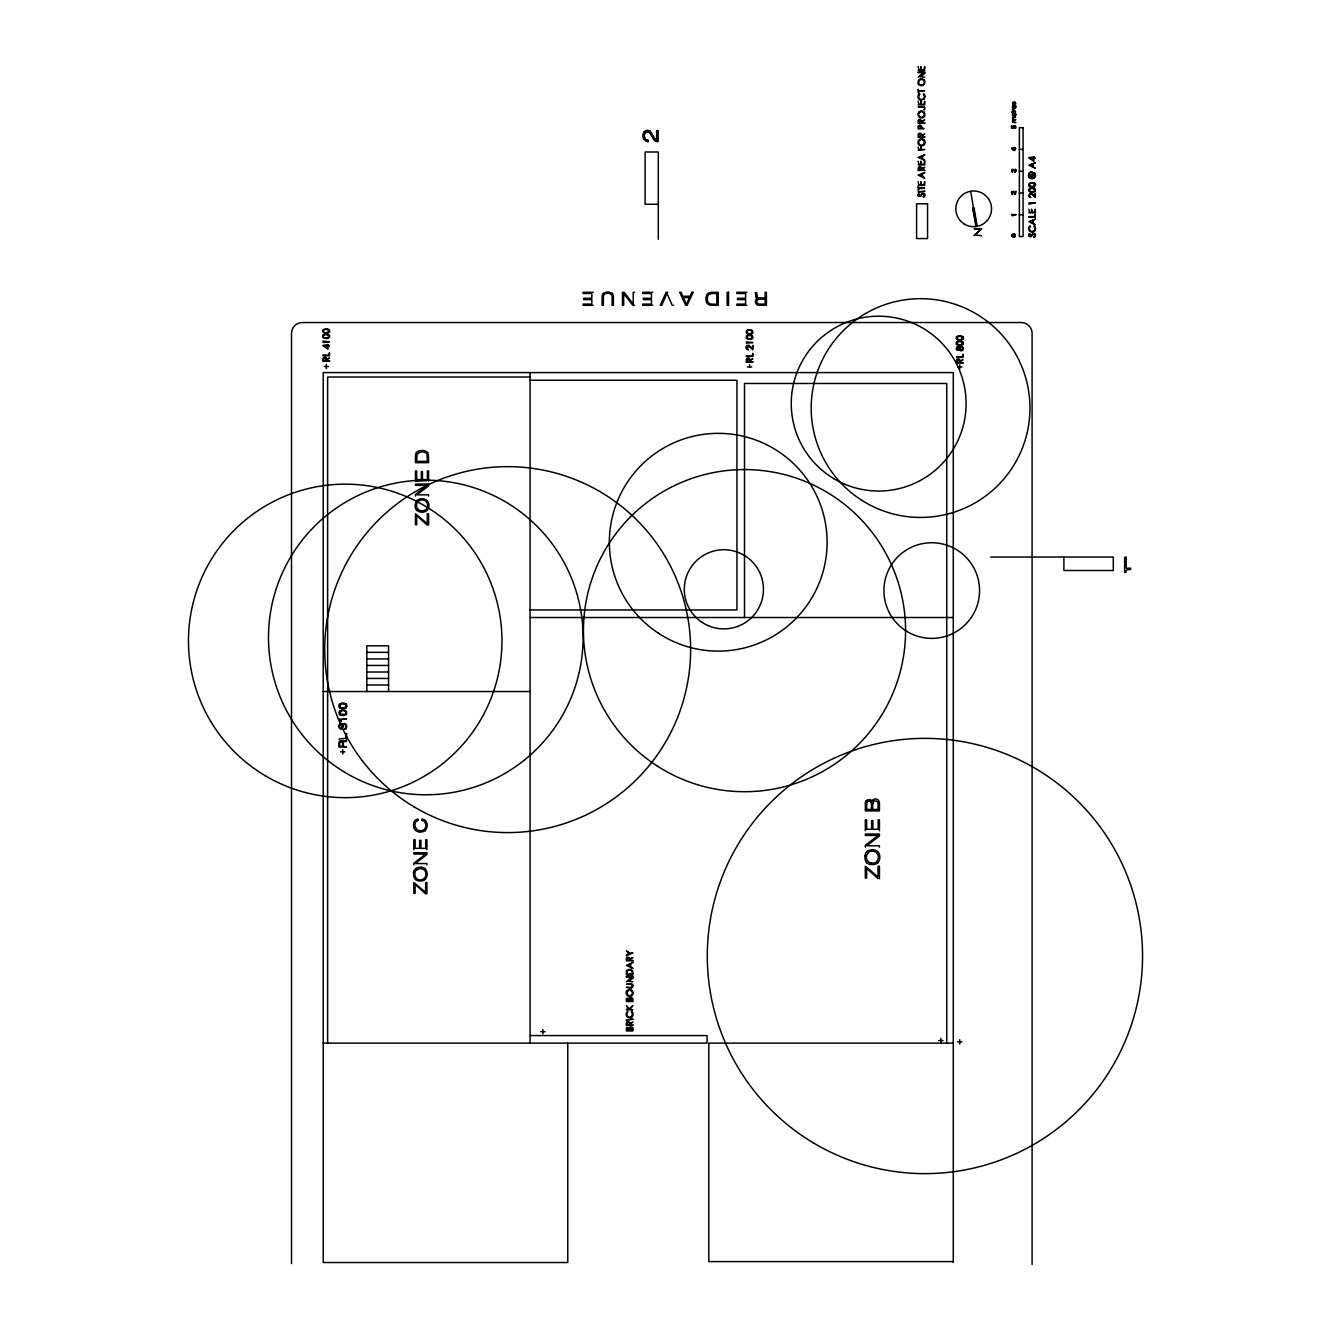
<?xml version="1.0" encoding="UTF-8"?>
<svg xmlns="http://www.w3.org/2000/svg" width="1331" height="1331" viewBox="0 0 1331 1331"><rect width="100%" height="100%" fill="white"/><g stroke="black" fill="none" stroke-linecap="round" stroke-linejoin="round"><path stroke-width="1.5" d="M918.057 195.291L918.057 195.175A1.764 1.764 0 0 0 918.207 196.09L920.669 196.356A4.725 4.725 0 0 0 921.019 195.956L921.468 195.424A4.109 4.109 0 0 1 922.483 194.293A1.664 1.664 0 0 1 923.132 194.126L924.246 195.324M1015.403 111.471L1015.586 112.187M918.24 126.229L919.904 124.898L921.568 126.195A5.374 5.374 0 0 1 921.634 127.16C925.211 130.055 925.278 128.042 918.157 128.957L918.157 127.66A10.665 10.665 0 0 1 918.207 126.728L918.224 126.462M918.989 134.581L918.989 134.547A3.311 3.311 0 0 0 918.773 135.596L918.806 136.694L921.019 136.694L921.019 135.429A2.595 2.595 0 0 0 920.952 134.664L919.422 134.082M865.034 855.949L864.984 856.765A12.262 12.262 0 0 0 865 858.062L865.083 858.878A7.187 7.187 0 0 0 866.88 862.754M746.392 359.803L746.375 359.969A9.716 9.716 0 0 0 746.325 360.884L746.325 362.182C763.145 360.951 742.465 363.712 752.88 358.854L749.835 360.335A5.091 5.091 0 0 0 749.686 359.187L749.652 359.037A2.146 2.146 0 0 0 749.037 358.455M918.224 134.98L918.207 135.146A9.716 9.716 0 0 0 918.157 136.061L918.157 137.343C934.961 136.128 914.297 138.873 924.696 134.032L921.668 135.596A4.143 4.143 0 0 0 921.485 134.298A1.714 1.714 0 0 0 920.869 133.616A1.83 1.83 0 0 0 918.789 133.632A2.063 2.063 0 0 0 918.224 134.581M918.224 168.255L918.207 168.421A9.716 9.716 0 0 0 918.157 169.336L918.157 170.618C934.961 169.403 914.297 172.165 924.696 167.307L921.668 168.787A5.091 5.091 0 0 0 921.501 167.623L920.936 166.891A1.764 1.764 0 0 0 918.806 166.941L918.274 167.789M1014.388 102.77L1014.305 103.702A4.742 4.742 0 0 1 1014.039 104.533C1011.111 105.232 1013.74 99.16 1013.041 104.134M346.692 706.362L346.709 706.195A2.895 2.895 0 0 0 345.81 703.6M918.224 120.888L918.224 120.955A9.716 9.716 0 0 0 918.157 122.036L918.157 123.334C934.911 122.086 914.314 124.948 924.696 119.923L921.668 121.487L920.104 119.274A1.98 1.98 0 0 0 918.789 119.624L918.257 120.572M629.796 1028.996L629.763 1029.196A7.054 7.054 0 0 0 629.713 1029.944L632.308 1029.479A3.527 3.527 0 0 0 632.125 1028.381L630.245 1028.031A1.747 1.747 0 0 0 629.779 1028.73M629.779 999.697L629.763 999.831A6.306 6.306 0 0 0 629.713 1000.529L632.308 1000.08A2.429 2.429 0 0 0 632.125 999.049M1034.004 174.477L1033.788 173.546A3.261 3.261 0 0 0 1032.889 172.531L1032.839 172.464A2.912 2.912 0 0 0 1031.359 172.115A2.629 2.629 0 0 0 1030.327 172.215A2.679 2.679 0 0 0 1029.395 172.997A1.813 1.813 0 0 0 1028.78 174.028M413.725 872.304L413.575 873.386A11.28 11.28 0 0 0 413.575 874.933L413.608 875.299A6.455 6.455 0 0 0 415.571 879.492A5.99 5.99 0 0 0 418.533 880.789L419.98 880.972A12.145 12.145 0 0 0 421.178 880.956L422.293 880.806A6.006 6.006 0 0 0 425.471 879.259M1013.773 103.984L1014.305 101.955M962.479 349.171C963.261 344.18 956.556 349.803 962.047 349.82A2.512 2.512 0 0 0 962.396 349.404M629.813 999.331L630.861 998.333L632.125 999.065M632.341 986.421L632.375 986.338A1.863 1.863 0 0 0 632.358 985.073M1030.41 174.81L1030.427 174.777A2.512 2.512 0 0 1 1030.793 174.328L1033.388 174.211M327.942 337.791A2.263 2.263 0 0 0 328.707 337.225L328.058 335.029M747.074 331.02L747.074 332.683A2.063 2.063 0 0 0 747.989 333.249A4.409 4.409 0 0 0 751.283 333.166M339.987 741.966L342.2 741.966M747.074 336.277L747.074 337.941A2.063 2.063 0 0 0 747.989 338.507M957.239 342.45L958.07 344.662A4.642 4.642 0 0 0 961.464 344.613L962.346 342.5A3.427 3.427 0 0 0 961.481 341.917A5.524 5.524 0 0 0 960.067 341.734L959.551 341.718A3.976 3.976 0 0 0 957.139 342.283M1015.62 128.159C1015.287 129.589 1014.971 123.034 1013.373 127.21M632.208 986.67L631.077 987.319A4.01 4.01 0 0 1 630.528 987.352L626.402 987.352L630.278 988.001M752.131 337.941L751.316 338.49M1030.993 235.803L1031.625 234.872A7.071 7.071 0 0 1 1032.723 233.74L1032.873 233.707A3.511 3.511 0 0 1 1033.738 233.358A1.83 1.83 0 0 1 1035.036 233.957A2.13 2.13 0 0 1 1035.252 236.369A3.144 3.144 0 0 1 1034.137 237.284M1035.135 191.265L1035.135 188.969A2.412 2.412 0 0 0 1034.054 188.104M1011.909 191.647L1013.573 191.464M1029.745 194.193L1029.429 195.923L1030.893 197.454A3.028 3.028 0 0 1 1029.296 196.855M339.438 741.417L339.255 741.65A3.86 3.86 0 0 0 338.939 743.43L338.889 747.04L346.542 747.04L343.315 746.292L343.315 742.898A2.163 2.163 0 0 1 343.415 742.033A1.847 1.847 0 0 1 344.33 741.617L345.345 741.5A3.727 3.727 0 0 0 346.542 741.334L346.542 740.485A7.47 7.47 0 0 1 345.295 740.718L344.33 740.851A2.629 2.629 0 0 0 343.431 741.051M343.315 724.813C346.859 722.716 346.359 729.072 344.147 729.338A3.311 3.311 0 0 0 346.16 728.623M339.904 725.096L342.017 725.096M1015.453 108.077L1015.719 106.131A1.813 1.813 0 0 1 1014.322 108.36M1015.453 115.997L1015.719 114.067A1.813 1.813 0 0 1 1014.322 116.279M1031.325 236.369L1031.641 235.986A10.831 10.831 0 0 1 1032.091 235.52A7.354 7.354 0 0 1 1032.939 234.489L1033.106 234.323M957.538 359.936L959.268 360.418A2.595 2.595 0 0 1 959.352 361.1L959.368 362.448L957.155 362.448L957.155 361.1A3.111 3.111 0 0 1 957.222 360.285M627.45 957.738L629.081 958.22A2.046 2.046 0 0 1 629.247 959.135L629.264 960.25L627.051 960.25L627.051 958.902A3.111 3.111 0 0 1 627.117 958.087M629.729 998.233L629.829 998.134A2.512 2.512 0 0 1 630.229 997.784M1013.141 120.356C1011.444 123.883 1020.212 122.153 1013.19 122.319A1.963 1.963 0 0 1 1012.824 121.97L1012.824 121.97M918.157 77.248L923.232 72.723C906.128 73.138 936.808 68.214 919.821 76.599L924.696 77.248M340.453 711.087L340.453 714.314L345.245 714.314A2.063 2.063 0 0 0 345.228 711.103M757.672 299.675L758.371 299.342A7.687 7.687 0 0 1 760.334 299.142L765.142 299.126L765.142 304.1L760.434 304.1A7.836 7.836 0 0 1 758.254 303.867L757.672 303.551A2.479 2.479 0 0 1 757.772 299.791M957.189 346.909L958.802 346.875A1.913 1.913 0 0 1 959.468 347.607M626.402 955.741L632.94 952.963L629.813 952.963L626.402 950.933L629.081 953.345L626.402 954.993M630.212 1027.216L630.245 1027.199A2.08 2.08 0 0 0 629.713 1027.532L629.613 1027.748A2.995 2.995 0 0 0 629.347 1028.364A3.943 3.943 0 0 0 628.898 1027.831L628.748 1027.715A2.213 2.213 0 0 0 627.084 1027.648M1014.438 101.855C1017.267 103.718 1014.771 105.848 1014.888 102.221M419.265 452.241L416.969 454.819L416.686 461.358L427.284 461.358L427.284 457.115M627.134 1027.815L626.651 1028.314A2.878 2.878 0 0 0 626.435 1029.462L626.402 1030.959L632.94 1030.959L632.94 1029.113M1033.255 234.273L1033.338 234.239A1.68 1.68 0 0 1 1034.27 234.173M630.428 1027.116L630.461 1027.099A1.996 1.996 0 0 1 632.458 1027.465M747.623 329.905L752.065 330.155L752.647 333.099A3.061 3.061 0 0 1 751.599 333.831M972.828 208.318L974.109 208.052L976.971 224.922L975.673 225.105L972.828 208.318L976.322 225.006M1015.054 111.887L1012.558 111.172L1011.627 112.27L1015.071 112.27M415.488 481.19L426.452 480.724M1012.824 191.647C1010.129 191.764 1014.305 195.491 1011.959 193.993M918.157 66.55L918.806 69.678L920.836 69.678L920.836 66.55L921.468 69.678L924.063 69.678L924.696 66.55L924.696 70.327L918.157 70.327M918.157 101.123L918.806 104.251L920.836 104.251L920.836 101.206L921.468 104.251L924.063 104.251L924.696 101.206L924.696 104.899L918.157 104.899M648.164 141.502L648.247 140.021A4.143 4.143 0 0 1 645.252 138.973M918.157 146.926L918.806 149.521L920.836 149.521L920.836 146.926L921.468 149.521L924.696 149.521L918.157 150.153M1019.38 149.421L1023.057 149.421M918.157 161.217L918.806 164.262L920.836 164.262L920.836 161.217L921.468 164.262L924.063 164.262L924.696 161.217L924.696 164.911L918.157 164.911M1019.38 171.266L1023.057 171.266M918.157 181.681L918.806 184.826L920.836 184.826L920.836 181.681L921.468 184.826L924.063 184.826L924.696 181.681L924.696 185.458L918.157 185.458M1019.38 193.028L1023.057 193.028M1028.863 202.894L1035.318 202.894L1028.863 204.175M658.296 204.275L645.119 204.275L645.119 152L658.296 152L658.296 239.297M1028.863 209.15L1029.512 212.195L1031.542 212.195L1031.542 209.15L1032.19 212.195L1034.669 212.195L1035.318 209.15L1035.318 212.844L1028.863 212.844M1019.38 214.773L1023.057 214.773M1028.863 216.62L1034.769 216.62L1035.318 214.125L1035.318 217.269L1028.863 217.269M1030.194 236.169L1029.495 234.722A2.629 2.629 0 0 1 1030.177 234.073L1029.695 233.591A3.644 3.644 0 0 0 1028.863 234.406L1028.83 234.522A3.011 3.011 0 0 0 1028.73 235.986L1030.111 236.802A1.963 1.963 0 0 0 1031.176 236.552M593.127 292.304L583.078 292.304L583.078 293.502L591.829 293.502L591.829 298.294L583.727 298.294L583.727 299.591L591.829 299.591L591.829 304.1L583.078 304.1L583.078 305.298L593.127 305.298M634.521 292.304L633.223 292.304L633.223 304.017L624.106 292.304L622.442 292.304L622.442 305.298L623.64 305.298L623.64 293.585L632.857 305.298L634.521 305.298M652.772 292.304L642.723 292.304L642.723 293.502L651.475 293.502L651.475 298.294L643.372 298.294L643.372 299.591L651.475 299.591L651.475 304.1L642.723 304.1L642.723 305.298L652.772 305.298M667.796 292.304L666.132 292.304L660.226 305.298L661.707 305.298L666.964 293.402L672.222 305.298L673.602 305.298M746.891 292.304L736.842 292.304L736.842 293.502L745.593 293.502L745.593 298.294L737.474 298.294L737.474 299.591L745.593 299.591L745.593 304.1L736.842 304.1L736.842 305.298L746.891 305.298M759.602 297.928L765.142 297.928L765.142 292.304L766.423 292.304L766.423 305.298L760.151 305.298A6.688 6.688 0 0 1 756.607 304.583M322.934 341.152L329.489 341.801L322.934 342.45M746.325 341.901L752.88 342.549L746.325 343.182M322.934 355.078L328.84 355.078L329.489 352.582L329.489 355.726L322.934 355.726M746.325 355.81L752.231 355.81L752.88 353.331L752.88 356.458L746.325 356.458M956.507 356.741L962.413 356.741L963.045 354.246L963.045 357.39L956.507 357.39M324.232 366.507L328.557 366.507M747.44 366.973L751.765 366.973M957.605 366.973L961.947 366.973M530.071 377.022L327.642 377.022L327.642 1043.121M530.071 380.25L736.925 380.25L736.925 609.964L530.071 609.964M990.697 557.04L1113.298 557.04L1113.298 570.5L1063.902 570.5L1063.902 557.04M1129.154 569.485L1130.635 569.485L1130.635 568.204L1126.209 568.204L1126.209 557.14L1124.645 557.14L1124.645 572.347L1125.943 572.347A3.194 3.194 0 0 1 1126.608 570.084A4.243 4.243 0 0 1 1129.154 569.585M530.071 617.517L953.279 617.517M366.824 652.356L388.569 652.356M366.824 658.912L388.569 658.912M366.824 665.45L388.569 665.45M366.824 672.005L388.569 672.005M366.824 678.444L388.569 678.444M366.824 684.999L388.569 684.999M323.217 691.538L530.071 691.538M343.032 726.942L342.3 726.942A4.276 4.276 0 0 0 342.067 725.079M340.553 751.832L344.879 751.832M626.402 1009.197L628.798 1009.197L626.402 1005.704L629.264 1008.831L632.94 1005.504L629.912 1009.197L632.94 1009.846L626.402 1009.846M540.769 1031.691L545.094 1031.691M530.071 1035.568L707.06 1035.568L707.06 1043.121L323.217 1043.121M938.621 1040.543L943.047 1040.543M957.605 1041.824L961.947 1041.824M953.279 1043.121L708.807 1043.121L708.807 1261.588L953.279 1261.588M919.538 196.156L918.889 194.675A2.695 2.695 0 0 1 919.555 194.06L918.823 193.744A5.191 5.191 0 0 0 918.24 194.393A1.83 1.83 0 0 0 918.091 195.175M419.598 832.008L418.184 831.775A5.607 5.607 0 0 1 413.874 827.2M873.269 849.844L873.668 849.893A7.321 7.321 0 0 1 877.911 851.724A7.487 7.487 0 0 1 879.758 856.349L879.808 856.765A12.262 12.262 0 0 1 879.774 858.062L879.625 859.26A7.054 7.054 0 0 1 877.894 862.738M421.561 867.313L421.178 867.263A10.548 10.548 0 0 0 420.38 867.246A6.672 6.672 0 0 0 413.409 872.221M648.58 132.152L648.713 132.185A2.878 2.878 0 0 1 649.728 133.017M1033.754 188.686L1034.703 190.849A2.063 2.063 0 0 1 1033.754 191.481A4.442 4.442 0 0 1 1032.49 191.614L1031.824 191.647A4.442 4.442 0 0 1 1030.427 191.514L1029.329 189.967L1030.527 188.686A4.326 4.326 0 0 1 1033.721 188.769M1030.427 186.207L1029.329 184.759L1030.527 183.428A4.326 4.326 0 0 1 1033.721 183.512L1034.669 185.641A2.063 2.063 0 0 1 1033.754 186.224M923.964 106.829L923.83 106.796A6.522 6.522 0 0 0 923.048 106.746L918.157 106.746L922.965 107.395A2.995 2.995 0 0 1 923.697 107.445M1031.342 194.01L1031.442 194.043A5.44 5.44 0 0 1 1031.874 194.376L1035.318 197.537L1035.318 193.111L1034.769 196.156L1032.623 194.176A7.404 7.404 0 0 0 1031.641 193.461A2.046 2.046 0 0 0 1029.412 196.705M628.714 1022.191L627.55 1022.175A1.913 1.913 0 0 0 627.117 1022.641A3.244 3.244 0 0 0 627.067 1023.423L627.051 1024.77L629.264 1024.77L629.264 1023.672A2.046 2.046 0 0 0 629.097 1022.74L628.931 1022.408M1034.237 234.289L1034.852 235.337M1013.906 128.209L1011.543 128.225L1011.543 125.73L1011.909 127.843L1013.007 127.576M924.113 106.929L924.612 107.378A1.83 1.83 0 0 1 924.779 108.859L924.712 108.992A2.263 2.263 0 0 1 924.147 109.857L923.681 109.591M342.2 741.051L342.849 741.966A2.462 2.462 0 0 1 343.182 741.101M325.246 358.205L323.683 358.671A2.595 2.595 0 0 0 323.599 359.353L323.583 360.801L325.796 360.801L325.796 359.437A2.013 2.013 0 0 0 325.463 358.056M1012.176 171.449C1013.573 174.062 1009.48 168.604 1013.29 169.336A2.08 2.08 0 0 1 1013.623 169.819L1015.686 169.42M1012.226 171.483L1012.259 171.516A1.68 1.68 0 0 1 1012.009 169.886L1013.29 169.886A2.046 2.046 0 0 1 1013.457 170.801L1013.839 170.717A3.311 3.311 0 0 1 1014.006 169.752L1015.32 169.703A1.664 1.664 0 0 1 1015.32 171.549L1014.488 172.281L1015.586 171.815A2.18 2.18 0 0 0 1015.603 169.47M650.127 131.37L649.994 131.253A4.126 4.126 0 0 0 647.515 130.421M427.284 525.146L416.686 515.563L416.686 524.697L415.488 524.697L415.488 513.816L427.284 523.582L427.284 513.816L428.582 513.816L428.582 525.146M878.061 878.676L866.631 868.261L866.631 878.111L865.333 878.111L865.333 866.231L878.061 876.83L878.061 866.231L879.442 866.231L879.442 878.676M425.637 893.883L415.122 884.3L415.122 893.417L413.825 893.417L413.825 882.536L425.637 892.319L425.637 882.536L426.918 882.536L426.918 893.883M919.821 94.202L919.355 93.736A4.392 4.392 0 0 0 918.357 94.95A3.877 3.877 0 0 0 921.318 100.474M1013.024 109.774C1010.246 108.56 1017.982 112.802 1013.69 110.223A1.83 1.83 0 0 1 1013.057 109.941M627.334 1015.886L627.284 1015.819A2.961 2.961 0 0 1 627.167 1012.991M326.195 358.205L326.261 358.305A4.143 4.143 0 0 1 326.428 359.603L329.489 358.022C319.091 363.064 339.688 360.185 322.934 361.433L322.934 359.653A5.274 5.274 0 0 1 323 358.671L323.583 357.756A1.897 1.897 0 0 1 324.764 357.407M1030.427 226.303L1030.061 225.754A2.479 2.479 0 0 0 1029.063 226.952A3.577 3.577 0 0 0 1029.662 231.028A3.461 3.461 0 0 0 1034.32 231.195M752.131 331.02L752.165 331.07A3.427 3.427 0 0 0 751.3 330.487A4.659 4.659 0 0 0 748.005 330.504A2.529 2.529 0 0 0 747.34 330.837M752.131 336.277L752.165 336.327A3.427 3.427 0 0 0 751.3 335.728A5.524 5.524 0 0 0 749.885 335.562M1013.557 192.03L1014.488 193.661M1015.653 106.014L1014.838 105.848A2.08 2.08 0 0 1 1015.32 106.181M1015.653 113.95L1014.838 113.784A2.08 2.08 0 0 1 1015.32 114.1M923.498 197.271L923.132 196.622A1.847 1.847 0 0 0 924.363 195.374M1014.305 192.463L1014.655 193.078A4.409 4.409 0 0 0 1015.021 193.677L1015.869 191.265L1015.387 194.343A2.08 2.08 0 0 1 1014.754 193.96M652.589 134.947L653.421 136.394A25.522 25.522 0 0 0 654.935 138.74M632.292 985.106L631.293 984.408A3.877 3.877 0 0 0 630.561 984.324L626.402 984.308L630.278 983.659A6.106 6.106 0 0 1 631.743 983.842A2.08 2.08 0 0 1 631.626 987.718M628.947 999.448L628.964 999.481A2.08 2.08 0 0 0 628.665 998.999L627.3 999.082A2.429 2.429 0 0 0 627.067 1000.163L629.081 1000.363A3.128 3.128 0 0 0 629.014 999.481M1034.12 237.267L1033.838 236.718A1.863 1.863 0 0 0 1034.969 235.354M962.895 342.25L962.862 342.167A2.562 2.562 0 0 0 961.764 341.352M962.929 337.059L962.895 336.993A2.562 2.562 0 0 0 961.764 336.094M628.981 1028.93L627.3 1028.464A1.93 1.93 0 0 0 627.067 1029.479L629.081 1029.695A3.311 3.311 0 0 0 629.014 1028.913M413.725 827.05L413.575 825.985A7.387 7.387 0 0 1 414.59 820.961A4.991 4.991 0 0 1 418.167 819.114L418.167 820.412M970.698 191.365L976.505 226.02M338.972 719.472L346.542 718.923L341.002 719.655L341.002 721.868L340.37 721.136M1033.921 175.492L1033.571 176.89A2.279 2.279 0 0 1 1030.926 176.757A1.847 1.847 0 0 1 1030.327 174.777M757.123 296.081L756.94 294.334A9.067 9.067 0 0 0 756.723 292.704L755.276 292.654A8.119 8.119 0 0 1 755.592 294.7L755.725 296.081A4.159 4.159 0 0 0 756.224 297.961A2.546 2.546 0 0 0 757.755 298.493M1035.036 175.06L1035.036 175.143A3.527 3.527 0 0 1 1034.736 176.823A3.128 3.128 0 0 1 1029.362 176.873M1034.037 172.93L1034.037 172.464A4.226 4.226 0 0 1 1035.085 173.546A3.644 3.644 0 0 1 1035.019 176.973A4.292 4.292 0 0 1 1033.888 178.271A4.043 4.043 0 0 1 1030.211 178.354M1032.091 1264.45L1032.091 333.416A10.565 10.565 0 0 0 1028.88 325.746M1014.305 108.21L1014.305 105.265A2.296 2.296 0 0 0 1012.841 105.582A1.764 1.764 0 0 0 1012.974 108.094A1.764 1.764 0 0 0 1015.403 108.127M1014.305 113.102L1014.305 116.146M981.662 235.703L974.841 234.971L981.662 228.699L974.026 228.699L980.93 229.431L974.026 235.703M959.734 364.761L959.734 369.186M959.734 1039.711L959.734 1044.036M953.279 1262.52L953.279 372.597L323.217 372.597L323.217 1262.52L567.771 1262.52L567.771 1043.121M946.74 1043.121L946.74 383.478L744.495 383.478L744.495 617.517M940.834 1038.33L940.834 1042.755M918.806 92.821L918.806 91.34L924.696 90.708L918.806 90.708L918.157 89.227L918.157 92.821M918.806 190.167L918.806 188.686L924.696 188.054L918.806 188.054L918.157 186.573L918.157 190.167M879.442 830.744L879.442 819.863L878.144 819.863L878.144 829.263L872.903 829.263L872.903 820.595L871.605 820.595L871.605 829.263L866.631 829.263L866.631 819.863L865.333 819.863L865.333 830.744M879.442 847.148L879.442 845.767L866.814 845.767L879.442 835.984L879.442 834.055L865.333 834.055L865.333 835.435L878.061 835.435L865.333 845.301L865.333 847.148M866.631 804.373L866.631 809.448L871.422 809.448L871.422 804.456A5.574 5.574 0 0 0 870.973 801.744M749.652 364.761L749.652 366.973M656.632 140.021L656.632 130.621L658.213 130.621L658.113 141.685A5.074 5.074 0 0 1 656.067 141.352A6.272 6.272 0 0 1 654.27 140.171A6.206 6.206 0 0 1 653.704 139.489L651.009 134.947A10.265 10.265 0 0 0 649.744 132.984M632.94 981.829L627.966 981.18C645.285 972.861 614.273 977.653 631.376 977.303L626.402 981.829M613.408 296.996L613.408 305.298L612.11 305.298L612.11 297.279A4.143 4.143 0 0 0 611.112 294.151M603.359 297.279L603.359 305.298L602.061 305.298L602.161 295.848A4.475 4.475 0 0 1 603.342 293.386M542.882 1029.578L542.882 1033.904M530.071 372.597L530.071 1043.121M428.582 457.947L428.582 462.656L415.488 462.656L415.488 457.947A11.863 11.863 0 0 1 416.337 452.374M428.582 481.007L428.582 470.958L427.384 470.958L427.384 479.609L422.493 479.609L422.493 471.59L421.295 471.59L421.295 479.609L416.686 479.609L416.686 470.958L415.488 470.958L415.488 481.007M428.582 496.114L428.582 494.833L416.869 494.833L428.582 485.798L428.582 484.035L415.488 484.035L415.488 485.333L427.201 485.333L415.488 494.45L415.488 496.114M426.918 849.727L426.918 839.678L425.72 839.678L425.72 848.346L420.929 848.346L420.929 840.327L419.631 840.327L419.631 848.346L415.122 848.346L415.122 839.678L413.825 839.678L413.825 849.727M426.918 864.851L426.918 863.553L415.222 863.553L426.918 854.519L426.918 852.772L413.825 852.772L413.825 854.053L425.637 854.053L413.825 863.187L413.825 864.851M422.043 820.312L422.043 818.931A6.439 6.439 0 0 1 425.737 820.911M388.569 691.538L388.569 645.818L366.824 645.818L366.824 691.538M346.542 739.104L346.542 733.481L345.794 738.272L338.889 739.104M342.766 749.702L342.766 754.045M326.345 364.295L326.345 368.637M291.506 1263.535L291.506 333.416A10.881 10.881 0 0 1 302.387 322.535L1021.21 322.535A10.864 10.864 0 0 1 1028.846 325.779M628.165 970.499A1.913 1.913 0 0 0 627.217 971.763L627.234 971.78A7.72 7.72 0 0 0 627.067 973.31L627.051 974.259L632.308 973.527A8.419 8.419 0 0 0 632.142 971.58M628.116 970.415A2.878 2.878 0 0 1 631.243 970.549M631.293 970.482A2.562 2.562 0 0 1 632.109 971.597M626.385 971.297A3.627 3.627 0 0 1 631.46 969.866A3.211 3.211 0 0 1 632.574 970.948A4.193 4.193 0 0 1 632.907 972.778L632.94 974.908L626.402 974.908L626.402 973.527A10.698 10.698 0 0 1 626.568 971.397M631.659 987.852A4.026 4.026 0 0 1 630.278 987.951M627.383 991.645A2.662 2.662 0 0 0 629.729 995.605A2.662 2.662 0 0 0 632.025 991.595A1.813 1.813 0 0 0 631.01 990.58M628.282 990.68A2.662 2.662 0 0 1 631.127 990.68M627.267 991.612A2.762 2.762 0 0 1 628.199 990.497M627.017 990.547A3.56 3.56 0 0 0 627.883 995.921A3.411 3.411 0 0 0 632.391 995.056A3.411 3.411 0 0 0 631.892 990.464A3.411 3.411 0 0 0 627.284 990.563M630.312 997.568A2.08 2.08 0 0 1 632.94 999.697L632.94 1001.544L626.402 1001.544L626.402 1000.063A2.878 2.878 0 0 1 626.518 999.032M629.363 998.965A3.943 3.943 0 0 0 628.898 998.433L628.748 998.3A1.963 1.963 0 0 0 626.352 998.866M627.35 1015.869A3.877 3.877 0 0 0 628.215 1016.784A3.344 3.344 0 0 0 629.63 1017.134A2.995 2.995 0 0 0 631.343 1011.909L631.743 1011.41A4.376 4.376 0 0 1 632.691 1012.542L632.757 1012.608A4.642 4.642 0 0 1 633.024 1014.272A3.494 3.494 0 0 1 631.975 1016.984A3.56 3.56 0 0 1 627.134 1016.768A3.577 3.577 0 0 1 626.635 1012.625A2.479 2.479 0 0 1 627.6 1011.41L627.899 1011.943A3.61 3.61 0 0 0 627.101 1012.958M632.408 1027.532A2.512 2.512 0 0 1 632.974 1029.113M918.989 80.858A2.828 2.828 0 0 0 918.989 83.67A2.762 2.762 0 0 0 920.104 84.585A2.529 2.529 0 0 0 921.468 84.951M919.006 80.792A3.261 3.261 0 0 1 919.937 79.893L920.004 79.827A2.828 2.828 0 0 1 923.481 84.219A2.529 2.529 0 0 1 921.485 84.951M918.49 83.936A3.743 3.743 0 0 1 918.972 79.81A3.394 3.394 0 0 1 923.914 79.893M923.997 79.71A3.627 3.627 0 0 1 923.864 84.702A3.394 3.394 0 0 1 919.738 85.151M919.505 85.284A3.627 3.627 0 0 1 918.19 84.003M924.563 94.917A3.594 3.594 0 0 1 924.862 96.597M923.498 99.176A3.594 3.594 0 0 1 921.152 99.941M924.845 96.597A3.527 3.527 0 0 1 923.83 99.326M924.513 94.95A2.862 2.862 0 0 0 923.598 93.752L923.232 94.202A3.311 3.311 0 0 1 923.548 98.66M923.581 98.71A3.011 3.011 0 0 1 920.004 99.043A2.412 2.412 0 0 1 919.056 97.995A3.128 3.128 0 0 1 919.072 95.266M918.856 95.15A3.011 3.011 0 0 1 919.721 94.085M918.939 115.947A2.945 2.945 0 0 1 918.939 113.019M920.02 111.937A2.945 2.945 0 0 1 922.965 111.937M919.089 113.102A1.947 1.947 0 0 1 920.004 112.087M922.915 112.02A2.762 2.762 0 0 1 923.847 113.118M923.914 113.085A2.629 2.629 0 0 1 923.331 116.329M923.431 116.446A2.529 2.529 0 0 1 921.485 117.211A2.529 2.529 0 0 1 920.07 116.928A2.762 2.762 0 0 1 919.006 115.913M919.006 112.004A3.926 3.926 0 0 0 918.44 116.23L918.573 116.413A4.509 4.509 0 0 0 919.688 117.477M919.771 117.378A3.644 3.644 0 0 0 924.013 117.045A3.644 3.644 0 0 0 923.864 112.004M918.989 111.987A3.461 3.461 0 0 1 923.88 111.987M920.004 140.021A1.947 1.947 0 0 0 919.089 141.036A2.629 2.629 0 0 0 919.089 143.781A2.662 2.662 0 0 0 920.02 144.746A2.862 2.862 0 0 0 923.514 144.463M923.398 144.347A2.845 2.845 0 0 0 923.88 140.936L923.814 140.87A3.261 3.261 0 0 0 922.899 139.955M919.971 139.855A2.845 2.845 0 0 1 922.816 139.855M923.498 197.254A3.228 3.228 0 0 0 924.529 196.339A1.797 1.797 0 0 0 922.067 193.694M922.1 193.744A7.071 7.071 0 0 0 921.035 194.892L920.337 195.724A1.78 1.78 0 0 1 919.921 196.073M1034.087 172.864A3.677 3.677 0 0 1 1035.202 175.043M1029.312 176.907A3.644 3.644 0 0 1 1029.345 173.146A2.379 2.379 0 0 1 1032.54 172.664L1032.656 172.714A2.812 2.812 0 0 1 1033.322 173.28M1029.079 177.04A3.377 3.377 0 0 1 1028.663 173.995M1030.261 178.238A4.292 4.292 0 0 1 1028.963 177.123M1030.427 186.257A4.442 4.442 0 0 0 1031.691 186.357L1032.49 186.39A4.442 4.442 0 0 0 1033.771 186.257M1029.029 186.057A4.392 4.392 0 0 0 1035.069 185.858A1.697 1.697 0 0 0 1035.085 183.745M1034.054 182.846A2.412 2.412 0 0 1 1035.135 183.711M1034.004 182.946A5.99 5.99 0 0 0 1030.177 182.946A1.88 1.88 0 0 0 1029.113 185.974M1035.019 191.148A4.459 4.459 0 0 1 1028.996 191.331A1.947 1.947 0 0 1 1030.227 188.203A5.99 5.99 0 0 1 1034.004 188.203M1029.662 193.977A2.546 2.546 0 0 1 1031.392 193.86M1034.437 231.328A3.527 3.527 0 0 0 1035.468 228.599A5.274 5.274 0 0 0 1035.235 226.952A4.575 4.575 0 0 0 1034.237 225.721L1033.838 226.303A2.978 2.978 0 0 1 1034.071 230.596A2.712 2.712 0 0 1 1030.693 231.128A3.877 3.877 0 0 1 1029.811 230.213L1029.695 230.08A2.961 2.961 0 0 1 1029.628 227.335M1029.578 227.534A2.712 2.712 0 0 1 1030.493 226.486M1015.403 116.047A1.764 1.764 0 0 1 1012.508 115.281A1.764 1.764 0 0 1 1014.422 113.002M1013.124 120.289A1.88 1.88 0 0 1 1013.856 120.223L1015.786 119.74L1013.19 119.457A1.664 1.664 0 0 1 1013.074 117.827L1013.107 117.81A1.83 1.83 0 0 1 1013.939 117.627C1018.465 117.511 1011.543 116.346 1012.558 118.559A2.229 2.229 0 0 0 1012.608 119.191L1012.741 119.324A2.113 2.113 0 0 0 1013.174 119.857L1012.558 121.038A2.845 2.845 0 0 0 1012.625 121.77M1015.553 128.125A2.03 2.03 0 0 0 1015.503 125.913L1013.29 125.829A2.18 2.18 0 0 0 1012.908 127.027M1013.723 128.375A1.697 1.697 0 0 1 1013.24 127.227M1013.606 191.414A3.045 3.045 0 0 1 1014.255 192.496M1011.959 193.91A1.813 1.813 0 0 1 1011.943 191.664M961.498 336.577A5.524 5.524 0 0 0 960.067 336.477L959.551 336.46A5.374 5.374 0 0 0 958.154 336.577A2.346 2.346 0 0 0 957.255 337.209L958.07 339.405A4.642 4.642 0 0 0 961.464 339.355L962.313 337.192A3.427 3.427 0 0 0 961.481 336.66M962.795 339.122A4.742 4.742 0 0 1 956.756 339.139M963.178 336.976A3.178 3.178 0 0 1 963.095 339.239M956.54 336.71A5.091 5.091 0 0 1 961.614 336.394M956.457 339.239A3.178 3.178 0 0 1 956.39 336.976M962.795 344.38A4.742 4.742 0 0 1 956.756 344.396M963.095 342.167A3.178 3.178 0 0 1 963.178 344.413M956.54 341.951A5.091 5.091 0 0 1 961.614 341.651M956.39 344.413A3.178 3.178 0 0 1 956.457 342.167M959.435 347.607A1.947 1.947 0 0 1 962.612 346.759M956.59 349.454A1.664 1.664 0 0 1 957.205 347.058M956.523 349.504A1.714 1.714 0 0 0 957.205 350.136L958.802 350.186A1.913 1.913 0 0 0 959.468 349.454A2.246 2.246 0 0 0 960.183 350.486M962.662 350.286A2.363 2.363 0 0 1 960.15 350.535M962.496 346.875A2.229 2.229 0 0 1 962.529 350.136M752.514 330.937A2.412 2.412 0 0 1 752.514 332.767M751.499 333.582A5.241 5.241 0 0 1 746.441 333.149M747.623 329.938A1.947 1.947 0 0 0 746.575 330.72A2.263 2.263 0 0 0 746.558 333.016M751.283 338.423A4.409 4.409 0 0 1 748.022 338.423M747.34 336.094A2.529 2.529 0 0 1 747.972 335.695A5.524 5.524 0 0 1 749.403 335.562M752.514 336.177A2.412 2.412 0 0 1 752.514 338.024M751.499 338.839A5.241 5.241 0 0 1 746.441 338.407M751.599 339.089A3.061 3.061 0 0 0 752.631 338.357L752.065 335.412L747.623 335.162A1.947 1.947 0 0 0 746.575 335.978M746.558 338.274A2.263 2.263 0 0 1 746.558 335.961M749.203 345.744A5.357 5.357 0 0 1 749.919 346.31L752.231 348.439L752.88 345.394L752.88 349.92L749.736 346.942A5.108 5.108 0 0 0 749.17 346.493L746.824 347.291L748.355 349.737A2.828 2.828 0 0 1 746.807 349.071A2.113 2.113 0 0 1 749.303 345.544M749.07 358.422A1.83 1.83 0 0 0 746.957 358.455A2.063 2.063 0 0 0 746.408 359.403M612.144 293.136A5.191 5.191 0 0 1 613.292 296.996M603.442 293.502A6.722 6.722 0 0 1 611.827 293.469M603.459 297.262A4.143 4.143 0 0 1 604.357 294.151M604.457 294.234A2.396 2.396 0 0 1 605.206 293.685L607.219 293.236A8.585 8.585 0 0 1 609.498 293.369L610.097 293.602A2.512 2.512 0 0 1 611.012 294.234M706.495 295.615A4.326 4.326 0 0 1 708.075 293.419A6.206 6.206 0 0 1 710.022 292.587A17.736 17.736 0 0 1 713.416 292.338L718.208 292.304L718.208 305.298L713.416 305.298A17.736 17.736 0 0 1 710.005 305.065A5.956 5.956 0 0 1 707.976 304.117A3.993 3.993 0 0 1 706.528 301.971M706.595 301.937A8.419 8.419 0 0 1 706.611 295.665M759.585 297.811A2.462 2.462 0 0 1 756.707 296.231M757.772 298.61A3.427 3.427 0 0 0 755.958 299.725A3.544 3.544 0 0 0 756.74 304.366M327.859 332.351A5.574 5.574 0 0 1 323.616 332.184M323.45 332.051A1.714 1.714 0 0 1 324.598 329.639L324.864 329.589A6.006 6.006 0 0 1 327.942 329.655L328.807 331.835A2.263 2.263 0 0 1 327.942 332.534M329.19 332.084A4.376 4.376 0 0 1 323.233 332.101A1.714 1.714 0 0 1 323.167 330.038A4.309 4.309 0 0 1 328.058 329.439M329.556 332.317A2.695 2.695 0 0 0 329.373 329.955L329.306 329.905A3.328 3.328 0 0 0 328.191 329.173M327.859 337.592A5.574 5.574 0 0 1 323.616 337.442M323.45 337.309A1.714 1.714 0 0 1 324.598 334.896L324.864 334.846A6.006 6.006 0 0 1 327.942 334.913M329.19 337.342A4.376 4.376 0 0 1 323.233 337.342M329.339 337.492A2.046 2.046 0 0 0 329.306 335.146A2.562 2.562 0 0 0 328.191 334.43M322.934 334.979A4.891 4.891 0 0 1 328.042 334.713M323.167 337.442A1.714 1.714 0 0 1 323.167 335.279M324.797 357.157A2.446 2.446 0 0 1 326.345 358.089M866.714 804.357A5.257 5.257 0 0 1 867.08 801.744M867.263 801.861A2.412 2.412 0 0 1 870.79 801.861M870.807 800.081A3.494 3.494 0 0 1 871.938 801.794A3.261 3.261 0 0 1 873.119 799.715A3.427 3.427 0 0 1 875.216 799.049A3.926 3.926 0 0 1 878.51 800.23A2.496 2.496 0 0 1 878.793 800.796L879.309 802.327A11.097 11.097 0 0 1 879.442 804.09L879.442 810.912L865.333 810.912L865.333 804.007A5.524 5.524 0 0 1 866.115 800.613M866.365 800.78A3.261 3.261 0 0 1 870.724 800.214M876.73 852.988A6.073 6.073 0 0 1 876.713 861.473M871.323 863.22A6.073 6.073 0 0 1 868.045 852.955M876.929 861.689A5.873 5.873 0 0 1 873.103 863.104L872.77 863.17A10.631 10.631 0 0 1 871.389 863.137M867.862 852.788A6.106 6.106 0 0 1 872.071 851.258A6.605 6.605 0 0 1 876.963 852.738M873.252 849.977A8.535 8.535 0 0 0 866.797 851.607A7.321 7.321 0 0 0 865.05 855.949M866.797 862.871A8.535 8.535 0 0 0 873.252 864.501A7.487 7.487 0 0 0 877.928 862.771M419.515 452.673A6.189 6.189 0 0 1 426.619 453.438M426.502 453.605A3.544 3.544 0 0 1 427.085 455.285A9.4 9.4 0 0 1 427.268 457.115M427.767 452.457A11.064 11.064 0 0 1 428.349 457.914M427.384 452.607A5.357 5.357 0 0 0 425.255 450.959A11.23 11.23 0 0 0 418.816 450.959A6.006 6.006 0 0 0 416.686 452.507M427.484 504.815A6.056 6.056 0 0 1 426.369 509.623M426.02 509.307A5.906 5.906 0 0 1 418.067 509.39M418.034 509.44A5.657 5.657 0 0 1 419.498 500.489A5.657 5.657 0 0 1 427.667 504.416M417.135 500.556A7.553 7.553 0 0 1 427.001 500.473M416.919 500.323A6.805 6.805 0 0 0 415.305 504.283L415.239 504.649A7.953 7.953 0 0 0 416.803 510.622M417.119 510.339A7.387 7.387 0 0 0 427.035 510.422A7.487 7.487 0 0 0 427.018 500.439M416.62 828.93A5.274 5.274 0 0 1 418.05 820.162M425.571 830.444A7.953 7.953 0 0 1 419.631 831.875M425.637 820.994A6.805 6.805 0 0 1 425.304 830.128M422.027 820.378A4.825 4.825 0 0 1 424.955 822.009M424.772 822.175A5.357 5.357 0 0 1 424.506 829.23M424.622 829.379A6.089 6.089 0 0 1 420.08 830.627A5.99 5.99 0 0 1 416.287 829.296M426.103 873.502A5.973 5.973 0 0 1 416.121 878.427M416.287 878.244A5.174 5.174 0 0 1 414.906 875.083L414.873 874.783A6.173 6.173 0 0 1 416.17 869.975M416.47 870.258A5.673 5.673 0 0 1 426.036 873.203M425.354 869.16A7.487 7.487 0 0 1 425.354 879.142M421.561 867.346A6.522 6.522 0 0 1 425.487 869.043M345.677 707.992A5.44 5.44 0 0 1 340.004 707.892M346.726 706.362A2.479 2.479 0 0 1 345.727 708.059M340.004 703.866A5.44 5.44 0 0 1 345.677 703.766M339.904 703.7A2.828 2.828 0 0 0 338.839 705.829A2.961 2.961 0 0 0 339.871 708.075M340.486 711.17A5.657 5.657 0 0 1 345.211 711.17M340.004 714.714A5.44 5.44 0 0 0 345.677 714.814A2.579 2.579 0 0 0 345.661 710.687A5.208 5.208 0 0 0 340.021 710.721A2.762 2.762 0 0 0 339.871 714.913M339.056 719.156A1.747 1.747 0 0 1 340.403 721.136M346.027 728.473A3.61 3.61 0 0 0 346.043 724.347A2.213 2.213 0 0 0 343.182 723.831M343.182 723.864A2.096 2.096 0 0 0 342.616 725.096L342.117 724.247A1.996 1.996 0 0 0 339.355 724.463A3.011 3.011 0 0 0 339.655 728.207M341.468 729.005A3.677 3.677 0 0 1 339.472 728.423M341.401 728.623A2.695 2.695 0 0 1 339.472 724.913M343.099 726.926A6.771 6.771 0 0 1 343.215 724.796M339.871 741.916A3.427 3.427 0 0 0 339.704 743.613L339.621 746.292L342.583 746.292L342.583 743.53A3.061 3.061 0 0 0 342.317 741.916M339.521 741.467A1.98 1.98 0 0 1 342.217 741.018M656.599 140.104A3.328 3.328 0 0 1 655.018 138.69M650.177 131.32A14.674 14.674 0 0 1 652.489 134.98M644.021 131.819A4.459 4.459 0 0 1 647.515 130.455M648.114 141.851A5.973 5.973 0 0 1 644.237 132.019M645.452 138.79A4.692 4.692 0 0 1 645.186 133.067M644.919 132.751A3.943 3.943 0 0 1 648.546 132.235M626.402 1024.005L626.402 1025.419C643.206 1024.205 622.542 1026.966 632.94 1022.108L629.912 1023.672A2.662 2.662 0 0 0 629.663 1022.358L627.101 1021.692A2.063 2.063 0 0 0 626.468 1022.657A5.274 5.274 0 0 0 626.419 1023.622L626.402 1024.005M626.402 959.468L626.402 960.899C643.206 959.668 622.542 962.429 632.94 957.571L629.912 959.052A2.928 2.928 0 0 0 629.646 957.754L627.051 957.205A2.063 2.063 0 0 0 626.468 958.12A5.274 5.274 0 0 0 626.419 959.102L626.402 959.468M956.507 361.55L956.507 363.097C973.31 361.882 952.647 364.627 963.045 359.786L960 361.25A5.474 5.474 0 0 0 959.801 359.902A1.897 1.897 0 0 0 957.072 359.287A2.063 2.063 0 0 0 956.573 360.318A5.274 5.274 0 0 0 956.523 361.3L956.507 361.416M872.72 803.691L872.72 809.448L878.061 809.448L878.061 804.19A7.154 7.154 0 0 0 877.844 802.194A2.196 2.196 0 0 0 877.412 801.412L874.118 800.763L872.72 803.691M956.972 348.472L958.07 349.82L959.185 348.539A1.78 1.78 0 0 0 958.686 347.491L956.972 348.472M1012.824 114.782C1014.106 118.442 1013.956 111.238 1012.824 114.716M1012.824 106.863C1014.056 110.49 1013.889 103.485 1012.824 106.863M1011.543 235.504C1016.634 241.393 1016.235 229.631 1011.543 235.404M1030.71 175.276L1032.54 176.674L1032.839 174.71A2.595 2.595 0 0 0 1031.791 174.494A1.697 1.697 0 0 0 1030.993 174.677L1030.71 175.226M1011.909 235.52L1012.375 236.535A3.178 3.178 0 0 0 1015.12 236.519L1014.738 234.522L1011.909 235.52M339.621 705.713L341.169 707.826L345.245 707.493A2.063 2.063 0 0 0 345.228 704.282L341.302 703.916L339.638 705.596M747.157 359.37L747.157 359.403A2.429 2.429 0 0 0 747.007 360.418L746.974 361.533L749.187 361.533L749.187 360.268A3.244 3.244 0 0 0 749.12 359.403L747.173 359.337M918.989 120.539L918.989 120.572A2.046 2.046 0 0 0 918.823 121.487L918.806 122.685L921.019 122.685L921.019 121.337A3.128 3.128 0 0 0 920.952 120.522L918.989 120.539M918.989 126.162L918.989 126.195A2.18 2.18 0 0 0 918.823 127.111L918.806 128.308L921.019 128.308L921.019 126.961A3.244 3.244 0 0 0 920.952 126.179L918.989 126.162M918.989 167.822L918.989 167.856A2.429 2.429 0 0 0 918.823 168.871L918.806 169.985L921.019 169.985L921.019 168.704A3.244 3.244 0 0 0 920.952 167.856L919.006 167.756M689.458 297.562L686.413 304.283L683.469 297.562L689.458 297.562M693.135 292.304L687.145 305.298L685.681 305.298L679.692 292.304L681.073 292.304L682.82 296.264L690.007 296.264L691.854 292.304L693.135 292.304M924.696 172.564L922.583 173.662L922.583 176.424L924.696 178.188L918.157 175.143L924.696 172.564M924.696 154.862L922.583 155.877L922.583 158.639L924.696 160.386L918.157 157.341L924.696 154.862M1035.318 162.698L1033.205 163.713L1033.205 166.575L1035.318 168.322L1028.863 165.177L1035.318 162.698M1032.557 163.979L1030.244 165.094L1032.557 166.192L1032.557 163.979M1035.318 219.199L1033.205 220.214L1033.205 223.076L1035.318 224.823L1028.863 221.695L1035.318 219.199M1032.557 220.497L1030.244 221.595L1032.557 222.793L1032.557 220.497M630.095 964.21L627.783 965.324L630.095 966.422L630.095 964.21M632.94 962.18L626.402 965.408L632.94 968.452L630.728 966.705L630.728 963.943L632.94 962.18M921.934 156.143L919.538 157.258L921.934 158.356L921.934 156.143M921.934 173.945L919.538 175.043L921.934 176.158L921.934 173.945M710.754 293.685L710.621 293.718A7.853 7.853 0 0 0 709.074 294.301A5.424 5.424 0 0 0 707.709 296.081A9.467 9.467 0 0 0 707.776 301.588A5.424 5.424 0 0 0 709.09 303.368A7.853 7.853 0 0 0 710.638 303.95L710.754 304.017A21.046 21.046 0 0 0 713.699 304.183L716.827 304.2L716.827 293.502L713.416 293.502A18.468 18.468 0 0 0 711.004 293.652L710.87 293.669M1023.057 127.66L1019.38 127.66L1019.38 236.535L1023.057 236.535L1023.057 127.66M1014.771 147.392L1014.388 148.124C1007.401 145.811 1016.568 154.28 1014.771 148.506L1015.869 148.506L1014.771 147.392M1014.388 148.506L1012.092 148.506L1014.388 150.336L1014.388 148.506M1033.838 156.792L1028.68 157.724L1033.838 161.317L1033.838 158.173L1035.318 158.173L1033.838 156.792M1033.205 158.173L1030.427 158.173L1033.205 160.119L1033.205 158.173M924.696 191.265L918.157 191.914L924.696 191.265M927.557 203.809L916.593 203.809L916.593 238.565L927.557 238.565L927.557 203.809M1015.869 214.59L1011.543 214.59L1012.176 215.14A1.697 1.697 0 0 1 1012.375 215.888L1015.869 214.59M728.539 292.304L727.159 292.304L727.159 305.298L728.539 305.298L728.539 292.304M327.925 344.563L322.751 345.494L327.925 349.171L327.925 346.043L329.489 346.043L327.925 344.563M327.359 346.043L324.598 346.043L327.359 347.973L327.359 346.043M632.94 1019.247L626.402 1019.895L632.94 1019.247M918.573 144.347L918.44 144.164A3.61 3.61 0 0 1 920.952 138.74A3.61 3.61 0 0 1 925.145 142.983A3.61 3.61 0 0 1 919.704 145.395A4.509 4.509 0 0 1 918.59 144.33M701.786 622.159A39.581 39.581 0 0 0 763.362 592.012A39.581 39.581 0 0 0 706.462 553.763A39.581 39.581 0 0 0 701.786 622.159M862.155 500.523A109.375 109.375 0 0 0 1029.878 412.427A109.375 109.375 0 0 0 869.725 311.221A109.375 109.375 0 0 0 862.155 500.523M833.955 478.727A87.413 87.413 0 0 0 966.09 404.79A87.413 87.413 0 0 0 836.001 327.326A87.413 87.413 0 0 0 833.955 478.727M265.551 775.906A156.759 156.759 0 0 0 501.953 642.391A156.759 156.759 0 0 0 268.13 504.416A156.759 156.759 0 0 0 265.551 775.906M344.662 772.246A157.308 157.308 0 0 0 583.078 640.361A157.308 157.308 0 0 0 349.67 499.824A157.308 157.308 0 0 0 344.662 772.246M658.529 633.29A108.876 108.876 0 0 0 826.934 548.439A108.876 108.876 0 0 0 669.243 445.003A108.876 108.876 0 0 0 658.529 633.29M906.744 631.343A47.833 47.833 0 0 0 979.549 591.813A47.833 47.833 0 0 0 908.907 548.538A47.833 47.833 0 0 0 906.744 631.343M964.11 223.924A17.852 17.852 0 0 0 991.528 209.599A17.852 17.852 0 0 0 965.424 193.012A17.852 17.852 0 0 0 964.11 223.924M413.841 806.702A182.963 182.963 0 0 0 690.606 652.323A182.963 182.963 0 0 0 418.533 489.825A182.963 182.963 0 0 0 413.841 806.702M657.431 766.14A161.068 161.068 0 0 0 905.396 638.281A161.068 161.068 0 0 0 670.691 487.479A161.068 161.068 0 0 0 657.431 766.14M812.908 1142.597A217.652 217.652 0 0 0 1142.53 959.701A217.652 217.652 0 0 0 819.314 765.691A217.652 217.652 0 0 0 812.908 1142.597"/></g></svg>
